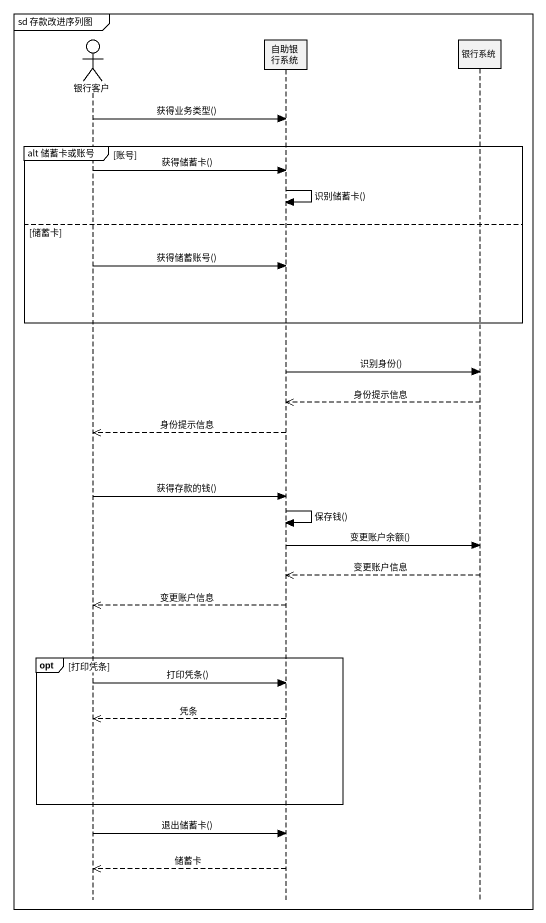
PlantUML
@startuml
mainframe sd 存款改进序列图
hide footbox
actor 银行客户
participant 自助银行系统
participant 银行系统

银行客户 -> 自助银行系统 : 获得业务类型()
group alt 储蓄卡或账号 [账号]
  银行客户 -> 自助银行系统 : 获得储蓄卡()
  自助银行系统 -> 自助银行系统 : 识别储蓄卡()
else 储蓄卡
  银行客户 -> 自助银行系统 : 获得储蓄账号()
end
自助银行系统 -> 银行系统 : 识别身份()
银行系统 -->> 自助银行系统 : 身份提示信息
自助银行系统 -->> 银行客户 : 身份提示信息
银行客户 -> 自助银行系统 : 获得存款的钱()
自助银行系统 -> 自助银行系统 : 保存钱()
自助银行系统 -> 银行系统 : 变更账户余额()
银行系统 -->> 自助银行系统 : 变更账户信息
自助银行系统 -->> 银行客户 : 变更账户信息
opt 打印凭条
  银行客户 -> 自助银行系统 : 打印凭条()
  自助银行系统 -->> 银行客户 : 凭条
end
银行客户 -> 自助银行系统 : 退出储蓄卡()
自助银行系统 -->> 银行客户 : 储蓄卡
@enduml
